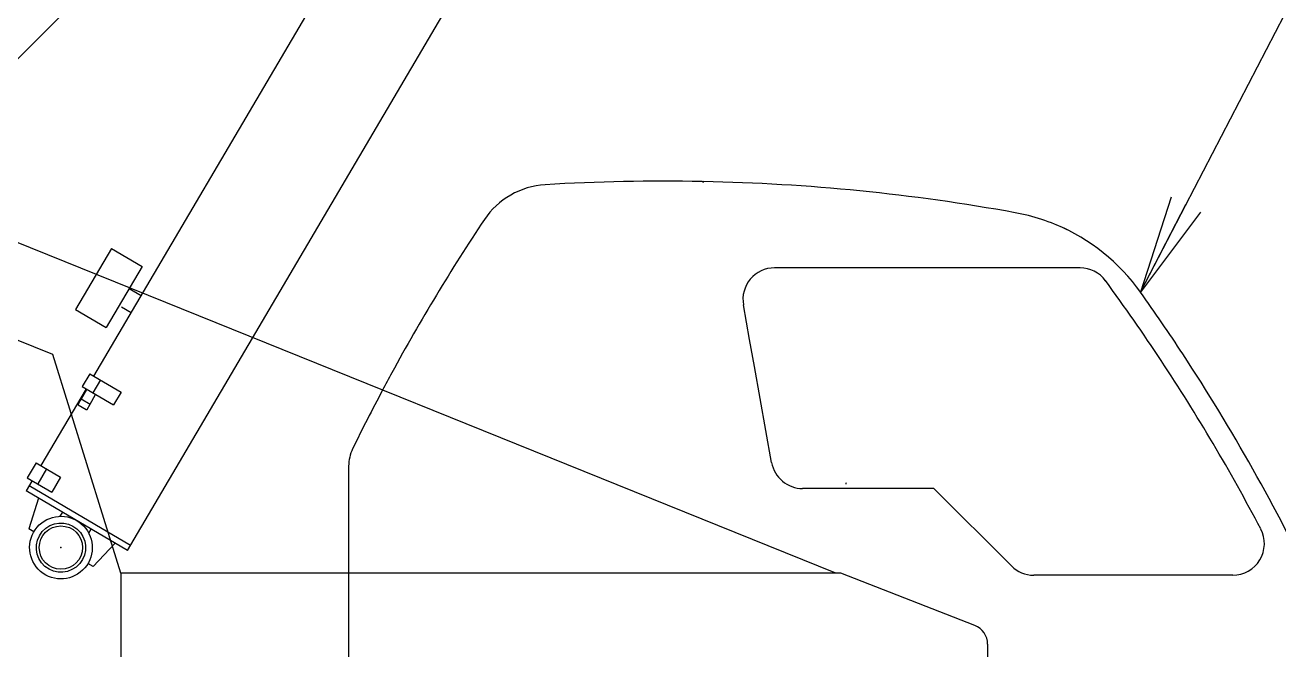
# Model space of a CAD drawing. Header units: millimetres. Extents: x -2078669 to -1085629, y -5987148 to 310365.
# Drawn here: x -1634451 to -1618545, y -1541923 to -1533994 of the extents above; entities that cross this region are included whole.
import ezdxf

# ---------------------------------------------------------------- set-up
doc = ezdxf.new("R2010")
doc.units = ezdxf.units.MM
doc.header["$LTSCALE"] = 500
doc.header["$PDSIZE"] = 300
for name, color, linetype, lineweight in [('D-BYP-STR8', 5, 'Continuous', 25), ('D-BYP-STRB', 5, 'Continuous', 25), ('◆ワイプアウト', 4, 'Continuous', 13)]:
    doc.layers.add(name, color=color, linetype=linetype, lineweight=lineweight)
doc.styles.add('MS ゴシック', font='MS Gothic.ttf')
doc.dimstyles.new('DIM-500-F', dxfattribs={"dimscale": 500, "dimtxt": 3.5, "dimasz": 2.5, "dimexe": 0, "dimexo": 2, "dimgap": 0.8, "dimtad": 1, "dimdec": 0, "dimzin": 0, "dimdsep": 46, "dimtxsty": 'MS ゴシック', "dimblk": 'OPEN', "dimcen": 0.1, "dimclrd": 256, "dimclre": 256, "dimclrt": 256, "dimaunit": 1, "dimadec": 4, "dimazin": 0, "dimtfac": 1, "dimtdec": 0, "dimtmove": 2, "dimatfit": 3, "dimldrblk": 'OPEN', "dimfxl": 1, "dimtolj": 1, "dimtzin": 0, "dimlwd": -1, "dimlwe": -1, "dimarcsym": 2})

# ---------------------------------------------------------------- blocks, each defined once
blk = doc.blocks.new('A$Cbc34e4a9')
at = {"layer": 'D-BYP-STRB'}
for p, q in [((7460.8, 9079.7), (1412.3, 3031.2)), ((3361.6, 4879.6), (2080.1, 2701)), ((2166, 2258.4), (3618.9, 4728.3)), ((3963.2, 2200.3), (1458, 3212.5)), ((1976.6, 2755.3), (1246.4, 3050.3)), ((2125.5, 3024.8), (2034.2, 2869.5)), ((2125.5, 3024.8), (2203.1, 2979.1)), ((2203.1, 2979.1), (2111.8, 2824)), ((4582.7, 2975.5), (3807.5, 2975.5)), ((2170.1, 2923.1), (2200.3, 2905.3)), ((2034.2, 2869.5), (2111.8, 2824)), ((2150.4, 2876.7), (2175, 2862.2)), ((3744.4, 2794), (3728.8, 2881.5)), ((3756.7, 2724.8), (3744.4, 2794)), ((2149.4, 2200.3), (1976.6, 2755.3)), ((2070.3, 2706.8), (2051, 2674)), ((2070.3, 2706.8), (2149.5, 2660.2)), ((3800.2, 2481.5), (3756.7, 2724.8)), ((2051, 2674), (2130.2, 2627.5)), ((2097.3, 2691), (2078.1, 2658.1)), ((2060.8, 2668.3), (1946.3, 2473.5)), ((2048.6, 2643), (2040.7, 2629.6)), ((2048.6, 2643), (2071.4, 2629.6)), ((2049, 2642.8), (2063.2, 2666.9)), ((2071, 2629.9), (2085.1, 2654)), ((2149.5, 2660.2), (2130.2, 2627.5)), ((2040.7, 2629.6), (2041.2, 2627.6)), ((2041.2, 2627.6), (2061.4, 2615.7)), ((2061.4, 2615.7), (2063.5, 2616.3)), ((2063.5, 2616.3), (2071.4, 2629.6)), ((1934, 2480.7), (1911.7, 2442.8)), ((1934, 2480.7), (1996.2, 2444.1)), ((1960.8, 2465), (1938.5, 2427)), ((2727.1, 2472.5), (2727.1, 2368.5)), ((1923.3, 2434.4), (1908.8, 2409.7)), ((1911.7, 2442.8), (1974, 2406.1)), ((2173.6, 2271.2), (1916.3, 2422.6)), ((1996.2, 2444.1), (1974, 2406.1)), ((3988.7, 2426.2), (3988.7, 2426.4)), ((2166, 2258.4), (1908.8, 2409.7)), ((1940.4, 2391.1), (1915.7, 2313.4)), ((4212, 2415.5), (3878.9, 2415.5)), ((4408.5, 2218.9), (4212, 2415.5)), ((2000.7, 2355.6), (1994.6, 2345)), ((2727.1, 2368.5), (2727.1, 1745.5)), ((1928.6, 2305.8), (1915.7, 2313.4)), ((2067.8, 2301.9), (2074, 2312.5)), ((2078.5, 2217.6), (2134.3, 2277)), ((2078.5, 2217.6), (2065.6, 2225.2)), ((3976, 2200.3), (2149.3, 2200.3)), ((2149.4, 2200.3), (2149.4, 1745.3)), ((4315.9, 2067.9), (3976, 2200.3)), ((4970.4, 2195.5), (4465.1, 2195.5)), ((4348.2, 2020.3), (4348.2, 1796.5))]:
    blk.add_line(p, q, dxfattribs=at)
blk.add_circle((1997.1, 2265.5), 55, dxfattribs=at)
for centre, radius, start, end in [((3237.8, 2986.8), 200, 93.456, 146.2753), ((3527.1, -1804.5), 5000, 88.8901, 93.456), ((3623.9, 3191.4), 3.2, 0, 88.8898), ((3527.1, -1804.5), 5000, 79.735, 88.8541), ((7238.3, 316.3), 5010, 146.2753, 151.4742), ((4329, 2623.5), 500, 63.771, 79.735), ((4329, 2623.5), 500, 35.373, 67.269), ((3807.5, 2895.5), 80, 90.0002, 190.1248), ((4582.7, 2895.5), 80, 36.329, 90.0002), ((663.3, 13.5), 4945, 33.462, 36.329), ((663.3, 13.5), 5000, 33.277, 35.46), ((663.3, 13.5), 4945, 27.709, 33.462), ((663.3, 13.5), 5000, 25.437, 33.277), ((7238.3, 316.3), 5010, 151.4742, 152.0424), ((7238.3, 316.3), 5010, 152.0424, 153.9503), ((2827.1, 2472.5), 100, 153.9502, 180), ((3878.9, 2495.5), 80, 190.1248, 230.1128), ((3878.9, 2495.5), 80, 230.1128, 269.9999), ((3993.6, 2427.2), 5, 152.053, 188.8952), ((1997.1, 2265.5), 79.5, 229.5273143636495, 229.5273044017321), ((1997.1, 2265.5), 62.5, 229.5273143636495, 229.5273044017321), ((4970.4, 2275.5), 80, 270.0001, 27.709), ((4465.1, 2275.5), 80, 225, 269.9999), ((4297, 2020.3), 51.2, 0, 68.71)]:
    blk.add_arc(centre, radius, start, end, dxfattribs=at)
blk.add_point((1997.1, 2265.5), dxfattribs=at)
blk = doc.blocks.new('_Open')
at = {"color": 0, "linetype": 'ByBlock', "lineweight": -2}
for p, q in [((-1, 0.167), (0, 0)), ((-1, -0.167), (0, 0)), ((0, 0), (-1, 0))]:
    blk.add_line(p, q, dxfattribs=at)

msp = doc.modelspace()

# ---------------------------------------------------------------- wipeouts: each hides what was drawn before it
msp.add_wipeout([(-1650238.2, -1497587.3), (-1438401.3, -1497587.3), (-1437818.5, -1582057.4), (-1649655.4, -1582057.4)]).dxf.layer = '◆ワイプアウト'

# ---------------------------------------------------------------- next in the draw order: block references
at = {"layer": 'D-BYP-STR8', "xscale": 5, "yscale": 5, "zscale": 5}
msp.add_blockref('A$Cbc34e4a9', (-1643981.8, -1551952.3), dxfattribs=at)

# ---------------------------------------------------------------- next in the draw order: leaders
at = {"layer": 'D-BYP-STR8'}
msp.add_leader([(-1620302.3, -1537381.7), (-1611864.8, -1521149.8)], dimstyle='DIM-500-F', dxfattribs=at)

doc.saveas('drawing.dxf')
